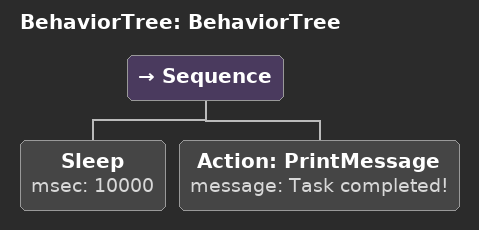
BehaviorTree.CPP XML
<?xml version="1.0" encoding="UTF-8"?>
<root BTCPP_format="4"
      main_tree_to_execute="BehaviorTree">
  <BehaviorTree ID="BehaviorTree">
    <Sequence>
      <Sleep msec="10000"/>
      <Action ID="PrintMessage"
              message="Task completed!"/>
    </Sequence>
  </BehaviorTree>

</root>
